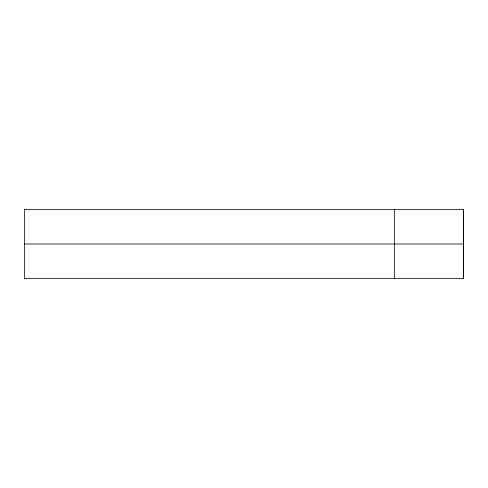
<?xml version="1.0" encoding="UTF-8"?>
<svg xmlns="http://www.w3.org/2000/svg" width="488" height="488" viewBox="0 0 488 488"><rect width="100%" height="100%" fill="white"/><g stroke="black" fill="none" stroke-linecap="round" stroke-linejoin="round"><path stroke-width="0.73" d="M24.4 244L463.557 244M463.6 278.599L24.4 278.599L24.4 209.401L463.557 209.401L463.545 278.599M463.417 209.401L463.417 278.599M394.377 209.401L394.377 278.599"/></g></svg>
